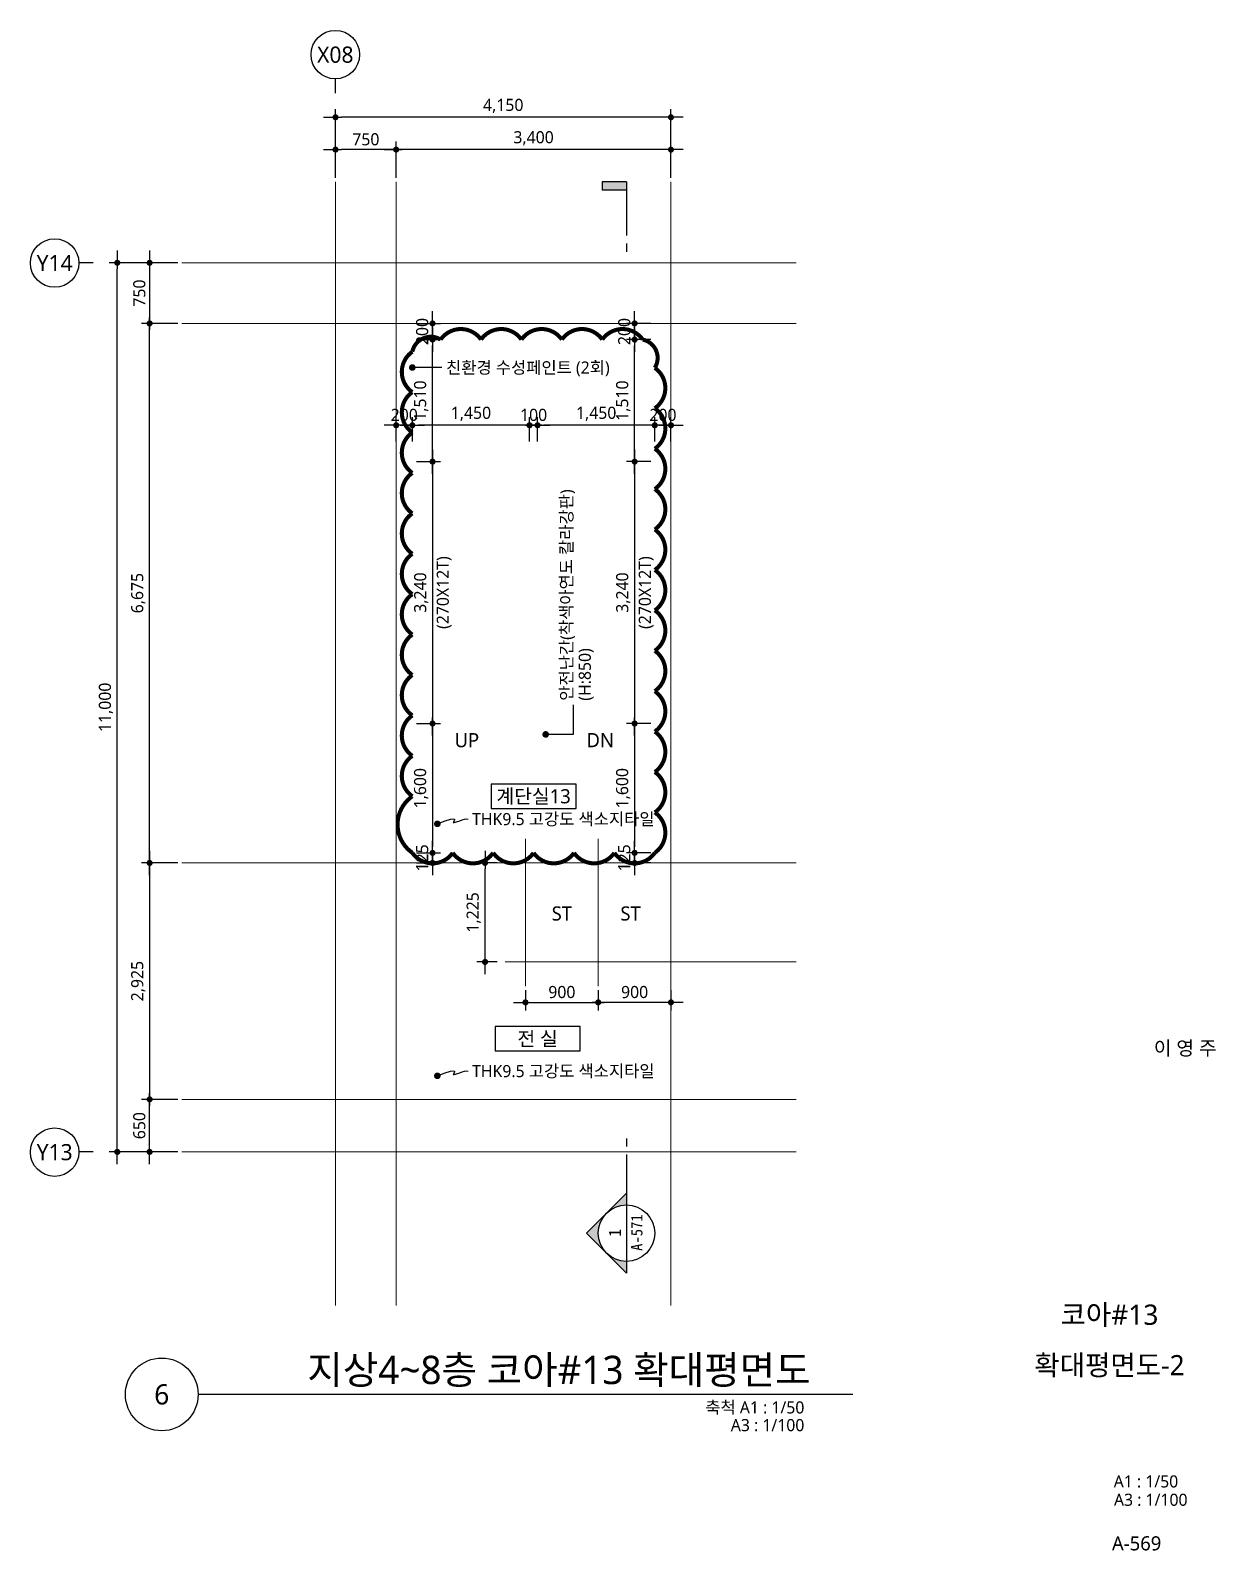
# Model space of a CAD drawing. Header units: millimetres. Extents: x 1467181 to 1720354, y 836037 to 895281.
# Drawn here: x 1532681 to 1547344, y 874037 to 892844 of the extents above; entities that cross this region are included whole.
import ezdxf
from ezdxf.enums import TextEntityAlignment as Align

# ---------------------------------------------------------------- set-up
doc = ezdxf.new("R2010")
doc.units = ezdxf.units.MM
doc.header["$MEASUREMENT"] = 0
doc.linetypes.add('CEN', pattern=[62, 60, -1, 0, -1])
doc.layers.get('0').update_dxf_attribs({"linetype": 'CONTINUOUS'})
for name, color, linetype, lineweight in [('A-AXIS-BUBL', 7, 'CONTINUOUS', 25), ('A-BORD-TEXT', 3, 'CONTINUOUS', 25), ('A-CNTL', 1, 'CEN', 15), ('A-DIMS', 7, 'CONTINUOUS', 25), ('A-MKXS-LEAD', 7, 'CONTINUOUS', 25), ('A-MKXS-MAK1', 3, 'CONTINUOUS', 25), ('A-MKXS-TEXT1', 3, 'CONTINUOUS', 25), ('A-MKXS-TEXT2', 7, 'CONTINUOUS', 25), ('A-MKXX-NAME', 3, 'CONTINUOUS', 25), ('A-MKXX-SYMB', 7, 'CONTINUOUS', 25), ('A-XXXX-SYMB', 7, 'CONTINUOUS', 25), ('A-XXXX-TXT1', 3, 'CONTINUOUS', 25), ('A-XXXX-TXT2', 3, 'CONTINUOUS', 25), ('REV-202205', 20, 'CONTINUOUS', 25)]:
    doc.layers.add(name, color=color, linetype=linetype, lineweight=lineweight)
doc.styles.add('HY울릉도L', font='')
doc.styles.add('돋움체', font='')
doc.styles.add('맑은고딕', font='malgun.ttf')
doc.styles.get('HY울릉도L').set_extended_font_data('HYwulM')
doc.styles.get('돋움체').set_extended_font_data('DotumChe')
doc.dimstyles.new('CDIM', dxfattribs={"dimtxt": 3, "dimasz": 1.5, "dimexe": 2, "dimexo": 1, "dimgap": 1, "dimtad": 1, "dimdec": 0, "dimrnd": 0.5, "dimzin": 0, "dimdsep": 32, "dimlunit": 6, "dimtxsty": 'HY울릉도L', "dimblk1": '_CIDOT', "dimblk2": '_CIDOT', "dimsah": 1, "dimcen": 5.5, "dimclrd": 2, "dimclre": 2, "dimclrt": 7, "dimadec": 0, "dimazin": 0, "dimtfac": 1, "dimtdec": 0, "dimtix": 1, "dimtmove": 2, "dimatfit": 1, "dimldrblk": '_CIDOT', "dimfxl": 1, "dimtolj": 1, "dimtzin": 0, "dimlwd": -1, "dimarcsym": 0})

# ---------------------------------------------------------------- blocks, each defined once
blk = doc.blocks.new('_CIDOT')
at = {"color": 0, "linetype": 'ByBlock'}
blk.add_line((2, 0), (-1, 0), dxfattribs=at)
at = {"color": 0, "linetype": 'ByBlock', "const_width": 0.5}
blk.add_lwpolyline([(-0.25, 0, 1), (0.25, 0, 1)], format="xyb", close=True, dxfattribs=at)
blk = doc.blocks.new('*D129')
at = {"layer": 'A-DIMS', "lineweight": -2, "transparency": 16777216}
for p, q in [((750, 12050), (750, 12500)), ((4150, 12050), (4150, 12500))]:
    blk.add_line(p, q, dxfattribs=at)
at = {"layer": 'A-DIMS', "transparency": 16777216}
blk.add_line((4075, 12400), (825, 12400), dxfattribs=at)
at = {"layer": 'A-DIMS', "transparency": 16777216, "xscale": 75, "yscale": 75, "zscale": 75, "rotation": 180}
blk.add_blockref('_CIDOT', (750, 12400), dxfattribs=at)
at = {"layer": 'A-DIMS', "transparency": 16777216, "xscale": 75, "yscale": 75, "zscale": 75}
blk.add_blockref('_CIDOT', (4150, 12400), dxfattribs=at)
at = {"layer": 'A-DIMS', "color": 3, "transparency": 16777216, "insert": (2450, 12540), "char_height": 150, "attachment_point": 5, "style": '맑은고딕'}
blk.add_mtext('\\A1;3,400', dxfattribs=at)
blk = doc.blocks.new('*D130')
at = {"layer": 'A-DIMS', "lineweight": -2, "transparency": 16777216}
for p, q in [((-1950, 10250), (-2400, 10250)), ((-1950, 3575), (-2400, 3575))]:
    blk.add_line(p, q, dxfattribs=at)
at = {"layer": 'A-DIMS', "transparency": 16777216}
blk.add_line((-2300, 3650), (-2300, 10175), dxfattribs=at)
at = {"layer": 'A-DIMS', "transparency": 16777216, "xscale": 75, "yscale": 75, "zscale": 75}
for p, rotation in [((-2300, 10250), 90), ((-2300, 3575), 270)]:
    blk.add_blockref('_CIDOT', p, dxfattribs=dict(at, rotation=rotation))
at = {"layer": 'A-DIMS', "color": 3, "transparency": 16777216, "insert": (-2440, 6913), "char_height": 150, "attachment_point": 5, "rotation": 90, "style": '맑은고딕'}
blk.add_mtext('\\A1;6,675', dxfattribs=at)
blk = doc.blocks.new('*D131')
at = {"layer": 'A-DIMS', "lineweight": -2, "transparency": 16777216}
for p, q in [((0, 12050), (0, 12500)), ((750, 12050), (750, 12500))]:
    blk.add_line(p, q, dxfattribs=at)
at = {"layer": 'A-DIMS', "transparency": 16777216}
blk.add_line((675, 12400), (75, 12400), dxfattribs=at)
at = {"layer": 'A-DIMS', "transparency": 16777216, "xscale": 75, "yscale": 75, "zscale": 75, "rotation": 180}
blk.add_blockref('_CIDOT', (0, 12400), dxfattribs=at)
at = {"layer": 'A-DIMS', "transparency": 16777216, "xscale": 75, "yscale": 75, "zscale": 75}
blk.add_blockref('_CIDOT', (750, 12400), dxfattribs=at)
at = {"layer": 'A-DIMS', "color": 3, "transparency": 16777216, "insert": (375, 12527), "char_height": 150, "attachment_point": 5, "style": '맑은고딕'}
blk.add_mtext('\\A1;750', dxfattribs=at)
blk = doc.blocks.new('*D132')
at = {"layer": 'A-DIMS', "lineweight": -2, "transparency": 16777216}
for p, q in [((0, 12050), (0, 12900)), ((4150, 12050), (4150, 12900))]:
    blk.add_line(p, q, dxfattribs=at)
at = {"layer": 'A-DIMS', "transparency": 16777216}
blk.add_line((4075, 12800), (75, 12800), dxfattribs=at)
at = {"layer": 'A-DIMS', "transparency": 16777216, "xscale": 75, "yscale": 75, "zscale": 75, "rotation": 180}
blk.add_blockref('_CIDOT', (0, 12800), dxfattribs=at)
at = {"layer": 'A-DIMS', "transparency": 16777216, "xscale": 75, "yscale": 75, "zscale": 75}
blk.add_blockref('_CIDOT', (4150, 12800), dxfattribs=at)
at = {"layer": 'A-DIMS', "color": 3, "transparency": 16777216, "insert": (2075, 12940), "char_height": 150, "attachment_point": 5, "style": '맑은고딕'}
blk.add_mtext('\\A1;4,150', dxfattribs=at)
blk = doc.blocks.new('*D133')
at = {"layer": 'A-DIMS', "lineweight": -2, "transparency": 16777216}
for p, q in [((-1950, 11000), (-2800, 11000)), ((-1950, 0), (-2800, 0))]:
    blk.add_line(p, q, dxfattribs=at)
at = {"layer": 'A-DIMS', "transparency": 16777216}
blk.add_line((-2700, 75), (-2700, 10925), dxfattribs=at)
at = {"layer": 'A-DIMS', "transparency": 16777216, "xscale": 75, "yscale": 75, "zscale": 75}
for p, rotation in [((-2700, 11000), 90), ((-2700, 0), 270)]:
    blk.add_blockref('_CIDOT', p, dxfattribs=dict(at, rotation=rotation))
at = {"layer": 'A-DIMS', "color": 3, "transparency": 16777216, "insert": (-2840, 5500), "char_height": 150, "attachment_point": 5, "rotation": 90, "style": '맑은고딕'}
blk.add_mtext('\\A1;11,000', dxfattribs=at)
blk = doc.blocks.new('*D134')
at = {"layer": 'A-DIMS', "lineweight": -2, "transparency": 16777216}
for p, q in [((-1950, 11000), (-2400, 11000)), ((-1950, 10250), (-2400, 10250))]:
    blk.add_line(p, q, dxfattribs=at)
at = {"layer": 'A-DIMS', "transparency": 16777216}
blk.add_line((-2300, 10925), (-2300, 10325), dxfattribs=at)
at = {"layer": 'A-DIMS', "transparency": 16777216, "xscale": 75, "yscale": 75, "zscale": 75}
for p, rotation in [((-2300, 11000), 90), ((-2300, 10250), 270)]:
    blk.add_blockref('_CIDOT', p, dxfattribs=dict(at, rotation=rotation))
at = {"layer": 'A-DIMS', "color": 3, "transparency": 16777216, "insert": (-2427, 10625), "char_height": 150, "attachment_point": 5, "rotation": 90, "style": '맑은고딕'}
blk.add_mtext('\\A1;750', dxfattribs=at)
blk = doc.blocks.new('*D135')
at = {"layer": 'A-DIMS', "lineweight": -2, "transparency": 16777216}
for p, q in [((-1950, 3575), (-2400, 3575)), ((-1950, 650), (-2400, 650))]:
    blk.add_line(p, q, dxfattribs=at)
at = {"layer": 'A-DIMS', "transparency": 16777216}
blk.add_line((-2300, 3500), (-2300, 725), dxfattribs=at)
at = {"layer": 'A-DIMS', "transparency": 16777216, "xscale": 75, "yscale": 75, "zscale": 75}
for p, rotation in [((-2300, 3575), 90), ((-2300, 650), 270)]:
    blk.add_blockref('_CIDOT', p, dxfattribs=dict(at, rotation=rotation))
at = {"layer": 'A-DIMS', "color": 3, "transparency": 16777216, "insert": (-2440, 2113), "char_height": 150, "attachment_point": 5, "rotation": 90, "style": '맑은고딕'}
blk.add_mtext('\\A1;2,925', dxfattribs=at)
blk = doc.blocks.new('*D136')
at = {"layer": 'A-DIMS', "lineweight": -2, "transparency": 16777216}
for p, q in [((2350, 2000), (2350, 1750)), ((3250, 2000), (3250, 1750))]:
    blk.add_line(p, q, dxfattribs=at)
at = {"layer": 'A-DIMS', "transparency": 16777216}
blk.add_line((2425, 1850), (3175, 1850), dxfattribs=at)
at = {"layer": 'A-DIMS', "transparency": 16777216, "xscale": 75, "yscale": 75, "zscale": 75, "rotation": 180}
blk.add_blockref('_CIDOT', (2350, 1850), dxfattribs=at)
at = {"layer": 'A-DIMS', "transparency": 16777216, "xscale": 75, "yscale": 75, "zscale": 75}
blk.add_blockref('_CIDOT', (3250, 1850), dxfattribs=at)
at = {"layer": 'A-DIMS', "color": 3, "transparency": 16777216, "insert": (2800, 1977), "char_height": 150, "attachment_point": 5, "style": '맑은고딕'}
blk.add_mtext('\\A1;900', dxfattribs=at)
blk = doc.blocks.new('*D137')
at = {"layer": 'A-DIMS', "lineweight": -2, "transparency": 16777216}
for p, q in [((3250, 2000), (3250, 1750)), ((4150, 2000), (4150, 1750))]:
    blk.add_line(p, q, dxfattribs=at)
at = {"layer": 'A-DIMS', "transparency": 16777216}
blk.add_line((4075, 1850), (3325, 1850), dxfattribs=at)
at = {"layer": 'A-DIMS', "transparency": 16777216, "xscale": 75, "yscale": 75, "zscale": 75, "rotation": 180}
blk.add_blockref('_CIDOT', (3250, 1850), dxfattribs=at)
at = {"layer": 'A-DIMS', "transparency": 16777216, "xscale": 75, "yscale": 75, "zscale": 75}
blk.add_blockref('_CIDOT', (4150, 1850), dxfattribs=at)
at = {"layer": 'A-DIMS', "color": 3, "transparency": 16777216, "insert": (3700, 1977), "char_height": 150, "attachment_point": 5, "style": '맑은고딕'}
blk.add_mtext('\\A1;900', dxfattribs=at)
blk = doc.blocks.new('*D138')
at = {"layer": 'A-DIMS', "lineweight": -2, "transparency": 16777216}
for p, q in [((2000, 3575), (1750, 3575)), ((2000, 2350), (1750, 2350))]:
    blk.add_line(p, q, dxfattribs=at)
at = {"layer": 'A-DIMS', "transparency": 16777216}
blk.add_line((1850, 2425), (1850, 3500), dxfattribs=at)
at = {"layer": 'A-DIMS', "transparency": 16777216, "xscale": 75, "yscale": 75, "zscale": 75}
for p, rotation in [((1850, 3575), 90), ((1850, 2350), 270)]:
    blk.add_blockref('_CIDOT', p, dxfattribs=dict(at, rotation=rotation))
at = {"layer": 'A-DIMS', "color": 3, "transparency": 16777216, "insert": (1710, 2963), "char_height": 150, "attachment_point": 5, "rotation": 90, "style": '맑은고딕'}
blk.add_mtext('\\A1;1,225', dxfattribs=at)
blk = doc.blocks.new('*D139')
at = {"layer": 'A-DIMS', "lineweight": -2, "transparency": 16777216}
for p, q in [((-1950, 650), (-2400, 650)), ((-1950, 0), (-2400, 0))]:
    blk.add_line(p, q, dxfattribs=at)
at = {"layer": 'A-DIMS', "transparency": 16777216}
blk.add_line((-2300, 75), (-2300, 575), dxfattribs=at)
at = {"layer": 'A-DIMS', "transparency": 16777216, "xscale": 75, "yscale": 75, "zscale": 75}
for p, rotation in [((-2300, 650), 90), ((-2300, 0), 270)]:
    blk.add_blockref('_CIDOT', p, dxfattribs=dict(at, rotation=rotation))
at = {"layer": 'A-DIMS', "color": 3, "transparency": 16777216, "insert": (-2427, 325), "char_height": 150, "attachment_point": 5, "rotation": 90, "style": '맑은고딕'}
blk.add_mtext('\\A1;650', dxfattribs=at)
blk = doc.blocks.new('CORE 7- 단면')
at = {"layer": 'A-MKXS-MAK1'}
blk.add_hatch(color=256, dxfattribs=at).paths.add_polyline_path([(22637, 12898), (22637, 12998), (22937, 12998), (22937, 12898)])
h = blk.add_hatch(color=256, dxfattribs=at)
h.paths.add_polyline_path([(22442, -7), (22690, 241, 0.414214), (22690, -254)])
h.paths.add_polyline_path([(22690, 241), (22937, 488), (22937, 343, 0.198912)])
h.paths.add_polyline_path([(22690, -254, 0.198912), (22937, -357), (22937, -502)])
for p, q in [((22637, 12998), (22637, 12898)), ((22937, 12998), (22637, 12998)), ((22937, 12998), (22937, 12335)), ((22937, 12898), (22637, 12898)), ((22937, 12235), (22937, 12135)), ((22937, 1166), (22937, 1066)), ((22937, 966), (22937, -502)), ((22937, 488), (22442, -7)), ((22937, -502), (22442, -7))]:
    blk.add_line(p, q, dxfattribs=at)
blk.add_circle((22937, -7), 350, dxfattribs=at)
at = {"layer": 'A-MKXS-TEXT2', "style": '돋움체'}
for s, height, p in [('A-571', 140, (23065, 0)), ('1', 150, (22793, -2))]:
    blk.add_text(s, height=height, rotation=90, dxfattribs=at).set_placement(p, align=Align.MIDDLE)
blk = doc.blocks.new('*D190')
at = {"layer": 'A-DIMS', "lineweight": -2, "transparency": 16777216}
for p, q in [((1540356, 887509), (1540056, 887509)), ((1540356, 884269), (1540056, 884269))]:
    blk.add_line(p, q, dxfattribs=at)
at = {"layer": 'A-DIMS', "transparency": 16777216}
blk.add_line((1540156, 887434), (1540156, 884344), dxfattribs=at)
at = {"layer": 'A-DIMS', "transparency": 16777216, "xscale": 75, "yscale": 75, "zscale": 75}
for p, rotation in [((1540156, 887509), 90), ((1540156, 884269), 270)]:
    blk.add_blockref('_CIDOT', p, dxfattribs=dict(at, rotation=rotation))
at = {"layer": 'A-DIMS', "color": 3, "transparency": 16777216, "char_height": 150, "attachment_point": 5, "rotation": 90, "style": '맑은고딕'}
for s, insert in [('\\A1;(270X12T)', (1540299, 885889)), ('\\A1;3,240', (1540016, 885889))]:
    blk.add_mtext(s, dxfattribs=dict(at, insert=insert))
blk = doc.blocks.new('*D191')
at = {"layer": 'A-DIMS', "lineweight": -2, "transparency": 16777216}
for p, q in [((1540356, 889019), (1540056, 889019)), ((1540356, 887509), (1540056, 887509))]:
    blk.add_line(p, q, dxfattribs=at)
at = {"layer": 'A-DIMS', "transparency": 16777216}
blk.add_line((1540156, 887584), (1540156, 888944), dxfattribs=at)
at = {"layer": 'A-DIMS', "transparency": 16777216, "xscale": 75, "yscale": 75, "zscale": 75}
for p, rotation in [((1540156, 889019), 90), ((1540156, 887509), 270)]:
    blk.add_blockref('_CIDOT', p, dxfattribs=dict(at, rotation=rotation))
at = {"layer": 'A-DIMS', "color": 3, "transparency": 16777216, "insert": (1540015, 888264), "char_height": 150, "attachment_point": 5, "rotation": 90, "style": '맑은고딕'}
blk.add_mtext('\\A1;1,510', dxfattribs=at)
blk = doc.blocks.new('*D192')
at = {"layer": 'A-DIMS', "lineweight": -2, "transparency": 16777216}
for p, q in [((1540356, 884269), (1540056, 884269)), ((1540356, 882669), (1540056, 882669))]:
    blk.add_line(p, q, dxfattribs=at)
at = {"layer": 'A-DIMS', "transparency": 16777216}
blk.add_line((1540156, 884194), (1540156, 882744), dxfattribs=at)
at = {"layer": 'A-DIMS', "transparency": 16777216, "xscale": 75, "yscale": 75, "zscale": 75}
for p, rotation in [((1540156, 884269), 90), ((1540156, 882669), 270)]:
    blk.add_blockref('_CIDOT', p, dxfattribs=dict(at, rotation=rotation))
at = {"layer": 'A-DIMS', "color": 3, "transparency": 16777216, "insert": (1540015, 883469), "char_height": 150, "attachment_point": 5, "rotation": 90, "style": '맑은고딕'}
blk.add_mtext('\\A1;1,600', dxfattribs=at)
blk = doc.blocks.new('*D193')
at = {"layer": 'A-DIMS', "lineweight": -2, "transparency": 16777216}
for p, q in [((1540356, 882669), (1540056, 882669)), ((1540356, 882544), (1540056, 882544))]:
    blk.add_line(p, q, dxfattribs=at)
at = {"layer": 'A-DIMS', "transparency": 16777216}
for p, q in [((1540156, 882744), (1540156, 882819)), ((1540156, 882669), (1540156, 882544)), ((1540156, 882469), (1540156, 882394))]:
    blk.add_line(p, q, dxfattribs=at)
at = {"layer": 'A-DIMS', "transparency": 16777216, "xscale": 75, "yscale": 75, "zscale": 75}
for p, rotation in [((1540156, 882669), 270), ((1540156, 882544), 90)]:
    blk.add_blockref('_CIDOT', p, dxfattribs=dict(at, rotation=rotation))
at = {"layer": 'A-DIMS', "color": 3, "transparency": 16777216, "insert": (1540028, 882607), "char_height": 150, "attachment_point": 5, "rotation": 90, "style": '맑은고딕'}
blk.add_mtext('\\A1;125', dxfattribs=at)
blk = doc.blocks.new('*D194')
at = {"layer": 'A-DIMS', "transparency": 16777216}
for p, q in [((1540156, 889294), (1540156, 889369)), ((1540156, 889019), (1540156, 889219)), ((1540156, 888944), (1540156, 888869))]:
    blk.add_line(p, q, dxfattribs=at)
at = {"layer": 'A-DIMS', "lineweight": -2, "transparency": 16777216}
for p, q in [((1540356, 889219), (1540056, 889219)), ((1540356, 889019), (1540056, 889019))]:
    blk.add_line(p, q, dxfattribs=at)
at = {"layer": 'A-DIMS', "transparency": 16777216, "xscale": 75, "yscale": 75, "zscale": 75}
for p, rotation in [((1540156, 889219), 270), ((1540156, 889019), 90)]:
    blk.add_blockref('_CIDOT', p, dxfattribs=dict(at, rotation=rotation))
at = {"layer": 'A-DIMS', "color": 3, "transparency": 16777216, "insert": (1540028, 889119), "char_height": 150, "attachment_point": 5, "rotation": 90, "style": '맑은고딕'}
blk.add_mtext('\\A1;200', dxfattribs=at)
blk = doc.blocks.new('*D195')
at = {"layer": 'A-DIMS', "lineweight": -2, "transparency": 16777216}
for p, q in [((1538955, 887759), (1538955, 888059)), ((1540405, 887759), (1540405, 888059))]:
    blk.add_line(p, q, dxfattribs=at)
at = {"layer": 'A-DIMS', "transparency": 16777216}
blk.add_line((1540330, 887959), (1539030, 887959), dxfattribs=at)
at = {"layer": 'A-DIMS', "transparency": 16777216, "xscale": 75, "yscale": 75, "zscale": 75, "rotation": 180}
blk.add_blockref('_CIDOT', (1538955, 887959), dxfattribs=at)
at = {"layer": 'A-DIMS', "transparency": 16777216, "xscale": 75, "yscale": 75, "zscale": 75}
blk.add_blockref('_CIDOT', (1540405, 887959), dxfattribs=at)
at = {"layer": 'A-DIMS', "color": 3, "transparency": 16777216, "insert": (1539680, 888100), "char_height": 150, "attachment_point": 5, "style": '맑은고딕'}
blk.add_mtext('\\A1;1,450', dxfattribs=at)
blk = doc.blocks.new('*D196')
at = {"layer": 'A-DIMS', "transparency": 16777216}
for p, q in [((1540331, 887959), (1540256, 887959)), ((1540606, 887959), (1540406, 887959)), ((1540681, 887959), (1540756, 887959))]:
    blk.add_line(p, q, dxfattribs=at)
at = {"layer": 'A-DIMS', "lineweight": -2, "transparency": 16777216}
for p, q in [((1540406, 887759), (1540406, 888059)), ((1540606, 887759), (1540606, 888059))]:
    blk.add_line(p, q, dxfattribs=at)
at = {"layer": 'A-DIMS', "transparency": 16777216, "xscale": 75, "yscale": 75, "zscale": 75}
blk.add_blockref('_CIDOT', (1540406, 887959), dxfattribs=at)
at = {"layer": 'A-DIMS', "transparency": 16777216, "xscale": 75, "yscale": 75, "zscale": 75, "rotation": 180}
blk.add_blockref('_CIDOT', (1540606, 887959), dxfattribs=at)
at = {"layer": 'A-DIMS', "color": 3, "transparency": 16777216, "insert": (1540506, 888087), "char_height": 150, "attachment_point": 5, "style": '맑은고딕'}
blk.add_mtext('\\A1;200', dxfattribs=at)
blk = doc.blocks.new('*D197')
at = {"layer": 'A-DIMS', "lineweight": -2, "transparency": 16777216}
for p, q in [((1537406, 887759), (1537406, 888059)), ((1538855, 887759), (1538855, 888059))]:
    blk.add_line(p, q, dxfattribs=at)
at = {"layer": 'A-DIMS', "transparency": 16777216}
blk.add_line((1538780, 887959), (1537481, 887959), dxfattribs=at)
at = {"layer": 'A-DIMS', "transparency": 16777216, "xscale": 75, "yscale": 75, "zscale": 75, "rotation": 180}
blk.add_blockref('_CIDOT', (1537406, 887959), dxfattribs=at)
at = {"layer": 'A-DIMS', "transparency": 16777216, "xscale": 75, "yscale": 75, "zscale": 75}
blk.add_blockref('_CIDOT', (1538855, 887959), dxfattribs=at)
at = {"layer": 'A-DIMS', "color": 3, "transparency": 16777216, "insert": (1538131, 888100), "char_height": 150, "attachment_point": 5, "style": '맑은고딕'}
blk.add_mtext('\\A1;1,450', dxfattribs=at)
blk = doc.blocks.new('*D198')
at = {"layer": 'A-DIMS', "transparency": 16777216}
for p, q in [((1538781, 887959), (1538706, 887959)), ((1538955, 887959), (1538856, 887959)), ((1539030, 887959), (1539105, 887959))]:
    blk.add_line(p, q, dxfattribs=at)
at = {"layer": 'A-DIMS', "lineweight": -2, "transparency": 16777216}
for p, q in [((1538856, 887759), (1538856, 888059)), ((1538955, 887759), (1538955, 888059))]:
    blk.add_line(p, q, dxfattribs=at)
at = {"layer": 'A-DIMS', "transparency": 16777216, "xscale": 75, "yscale": 75, "zscale": 75}
blk.add_blockref('_CIDOT', (1538856, 887959), dxfattribs=at)
at = {"layer": 'A-DIMS', "transparency": 16777216, "xscale": 75, "yscale": 75, "zscale": 75, "rotation": 180}
blk.add_blockref('_CIDOT', (1538955, 887959), dxfattribs=at)
at = {"layer": 'A-DIMS', "color": 3, "transparency": 16777216, "insert": (1538906, 888087), "char_height": 150, "attachment_point": 5, "style": '맑은고딕'}
blk.add_mtext('\\A1;100', dxfattribs=at)
blk = doc.blocks.new('*D199')
at = {"layer": 'A-DIMS', "transparency": 16777216}
for p, q in [((1537131, 887959), (1537056, 887959)), ((1537406, 887959), (1537206, 887959)), ((1537481, 887959), (1537556, 887959))]:
    blk.add_line(p, q, dxfattribs=at)
at = {"layer": 'A-DIMS', "lineweight": -2, "transparency": 16777216}
for p, q in [((1537206, 887759), (1537206, 888059)), ((1537406, 887759), (1537406, 888059))]:
    blk.add_line(p, q, dxfattribs=at)
at = {"layer": 'A-DIMS', "transparency": 16777216, "xscale": 75, "yscale": 75, "zscale": 75}
blk.add_blockref('_CIDOT', (1537206, 887959), dxfattribs=at)
at = {"layer": 'A-DIMS', "transparency": 16777216, "xscale": 75, "yscale": 75, "zscale": 75, "rotation": 180}
blk.add_blockref('_CIDOT', (1537406, 887959), dxfattribs=at)
at = {"layer": 'A-DIMS', "color": 3, "transparency": 16777216, "insert": (1537306, 888087), "char_height": 150, "attachment_point": 5, "style": '맑은고딕'}
blk.add_mtext('\\A1;200', dxfattribs=at)
blk = doc.blocks.new('*D200')
at = {"layer": 'A-DIMS', "lineweight": -2, "transparency": 16777216}
for p, q in [((1537456, 887509), (1537756, 887509)), ((1537456, 884269), (1537756, 884269))]:
    blk.add_line(p, q, dxfattribs=at)
at = {"layer": 'A-DIMS', "transparency": 16777216}
blk.add_line((1537656, 887434), (1537656, 884344), dxfattribs=at)
at = {"layer": 'A-DIMS', "transparency": 16777216, "xscale": 75, "yscale": 75, "zscale": 75}
for p, rotation in [((1537656, 887509), 90), ((1537656, 884269), 270)]:
    blk.add_blockref('_CIDOT', p, dxfattribs=dict(at, rotation=rotation))
at = {"layer": 'A-DIMS', "color": 3, "transparency": 16777216, "char_height": 150, "attachment_point": 5, "rotation": 90, "style": '맑은고딕'}
for s, insert in [('\\A1;(270X12T)', (1537799, 885889)), ('\\A1;3,240', (1537516, 885889))]:
    blk.add_mtext(s, dxfattribs=dict(at, insert=insert))
blk = doc.blocks.new('*D201')
at = {"layer": 'A-DIMS', "lineweight": -2, "transparency": 16777216}
for p, q in [((1537456, 889019), (1537756, 889019)), ((1537456, 887509), (1537756, 887509))]:
    blk.add_line(p, q, dxfattribs=at)
at = {"layer": 'A-DIMS', "transparency": 16777216}
blk.add_line((1537656, 887584), (1537656, 888944), dxfattribs=at)
at = {"layer": 'A-DIMS', "transparency": 16777216, "xscale": 75, "yscale": 75, "zscale": 75}
for p, rotation in [((1537656, 889019), 90), ((1537656, 887509), 270)]:
    blk.add_blockref('_CIDOT', p, dxfattribs=dict(at, rotation=rotation))
at = {"layer": 'A-DIMS', "color": 3, "transparency": 16777216, "insert": (1537515, 888264), "char_height": 150, "attachment_point": 5, "rotation": 90, "style": '맑은고딕'}
blk.add_mtext('\\A1;1,510', dxfattribs=at)
blk = doc.blocks.new('*D202')
at = {"layer": 'A-DIMS', "lineweight": -2, "transparency": 16777216}
for p, q in [((1537456, 884269), (1537756, 884269)), ((1537456, 882669), (1537756, 882669))]:
    blk.add_line(p, q, dxfattribs=at)
at = {"layer": 'A-DIMS', "transparency": 16777216}
blk.add_line((1537656, 884194), (1537656, 882744), dxfattribs=at)
at = {"layer": 'A-DIMS', "transparency": 16777216, "xscale": 75, "yscale": 75, "zscale": 75}
for p, rotation in [((1537656, 884269), 90), ((1537656, 882669), 270)]:
    blk.add_blockref('_CIDOT', p, dxfattribs=dict(at, rotation=rotation))
at = {"layer": 'A-DIMS', "color": 3, "transparency": 16777216, "insert": (1537515, 883469), "char_height": 150, "attachment_point": 5, "rotation": 90, "style": '맑은고딕'}
blk.add_mtext('\\A1;1,600', dxfattribs=at)
blk = doc.blocks.new('*D203')
at = {"layer": 'A-DIMS', "lineweight": -2, "transparency": 16777216}
for p, q in [((1537456, 882669), (1537756, 882669)), ((1537456, 882544), (1537756, 882544))]:
    blk.add_line(p, q, dxfattribs=at)
at = {"layer": 'A-DIMS', "transparency": 16777216}
for p, q in [((1537656, 882744), (1537656, 882819)), ((1537656, 882669), (1537656, 882544)), ((1537656, 882469), (1537656, 882394))]:
    blk.add_line(p, q, dxfattribs=at)
at = {"layer": 'A-DIMS', "transparency": 16777216, "xscale": 75, "yscale": 75, "zscale": 75}
for p, rotation in [((1537656, 882669), 270), ((1537656, 882544), 90)]:
    blk.add_blockref('_CIDOT', p, dxfattribs=dict(at, rotation=rotation))
at = {"layer": 'A-DIMS', "color": 3, "transparency": 16777216, "insert": (1537528, 882607), "char_height": 150, "attachment_point": 5, "rotation": 90, "style": '맑은고딕'}
blk.add_mtext('\\A1;125', dxfattribs=at)
blk = doc.blocks.new('*D204')
at = {"layer": 'A-DIMS', "transparency": 16777216}
for p, q in [((1537656, 889294), (1537656, 889369)), ((1537656, 889019), (1537656, 889219)), ((1537656, 888944), (1537656, 888869))]:
    blk.add_line(p, q, dxfattribs=at)
at = {"layer": 'A-DIMS', "lineweight": -2, "transparency": 16777216}
for p, q in [((1537456, 889219), (1537756, 889219)), ((1537456, 889019), (1537756, 889019))]:
    blk.add_line(p, q, dxfattribs=at)
at = {"layer": 'A-DIMS', "transparency": 16777216, "xscale": 75, "yscale": 75, "zscale": 75}
for p, rotation in [((1537656, 889219), 270), ((1537656, 889019), 90)]:
    blk.add_blockref('_CIDOT', p, dxfattribs=dict(at, rotation=rotation))
at = {"layer": 'A-DIMS', "color": 3, "transparency": 16777216, "insert": (1537528, 889119), "char_height": 150, "attachment_point": 5, "rotation": 90, "style": '맑은고딕'}
blk.add_mtext('\\A1;200', dxfattribs=at)
blk = doc.blocks.new('CORE7_GRID')
at = {"layer": 'A-AXIS-BUBL', "ltscale": 0.2}
for p, q in [((0, 13100), (0, 13275)), ((-3000, 11000), (-3175, 11000)), ((-3000, 0), (-3175, 0))]:
    blk.add_line(p, q, dxfattribs=at)
for centre in [(-2.9, 13575), (-3475, 10997.1), (-3475, -2.9)]:
    blk.add_circle(centre, 300, dxfattribs=at)
at = {"layer": 'A-CNTL'}
for p, q in [((0, -1900), (0, 12000)), ((750, -1900), (750, 12000)), ((4150, -1900), (4150, 12000)), ((-1900, 11000), (5700, 11000)), ((-1900, 10250), (5700, 10250)), ((2350, 2050), (2350, 3875)), ((3250, 2050), (3250, 3875)), ((-1900, 3575), (5700, 3575)), ((5700, 2350), (2100, 2350)), ((-1900, 650), (5700, 650)), ((-1900, 0), (5700, 0))]:
    blk.add_line(p, q, dxfattribs=at)
at = {"layer": 'A-XXXX-TXT2', "ltscale": 0.2, "style": '맑은고딕'}
for s, p in [('X08', (-2.9, 13575)), ('Y14', (-3475, 10997.1)), ('Y13', (-3475, -2.9))]:
    blk.add_text(s, height=200, dxfattribs=at).set_placement(p, align=Align.MIDDLE)
at = {"layer": 'A-DIMS'}
for base, p1, p2, angle, picture, middle in [((0, 12800), (4150, 12000), (0, 12000), 180, '*D132', (2075, 12940.5)), ((0, 12400), (750, 12000), (0, 12000), 180, '*D131', (375, 12527.5)), ((750, 12400), (4150, 12000), (750, 12000), 180, '*D129', (2450, 12540.1)), ((-2700, 11000), (-1900, 0), (-1900, 11000), 270, '*D133', (-2840.5, 5500)), ((-2300, 10250), (-1900, 11000), (-1900, 10250), 90, '*D134', (-2427.5, 10625)), ((-2300, 10250), (-1900, 3575), (-1900, 10250), 270, '*D130', (-2440.1, 6912.5)), ((-2300, 650), (-1900, 3575), (-1900, 650), 90, '*D135', (-2440.1, 2112.5)), ((1850, 3575), (2050, 2350), (2050, 3575), 90, '*D138', (1709.5, 2962.5)), ((3250, 1850), (4150, 2050), (3250, 2050), 180, '*D137', (3700, 1977.5)), ((-2300, 650), (-1900, 0), (-1900, 650), 270, '*D139', (-2427.5, 325))]:
    dim = blk.add_linear_dim(base=base, p1=p1, p2=p2, angle=angle, dimstyle='CDIM', override={"dimscale": 50, "dimtxsty": '맑은고딕', "dimclrd": 256, "dimclre": 256, "dimclrt": 3}, dxfattribs=at)
    dim.commit()
    dim.dimension.update_dxf_attribs({"geometry": picture, "text_midpoint": middle})
dim = blk.add_linear_dim(base=(3250, 1850), p1=(2350, 2050), p2=(3250, 2050), dimstyle='CDIM', override={"dimscale": 50, "dimtxsty": '맑은고딕', "dimclrd": 256, "dimclre": 256, "dimclrt": 3}, dxfattribs=at)
dim.commit()
dim.dimension.update_dxf_attribs({"geometry": '*D136', "text_midpoint": (2800, 1977.5)})

msp = doc.modelspace()

# ---------------------------------------------------------------- linework, layer by layer
at = {"layer": 'A-MKXS-LEAD', "const_width": 40}
for points in [[(1537385, 888675.5, 1), (1537426.5, 888671.3, 1)], [(1539057.8, 884113.6, -1), (1539053.7, 884155.1, -1)], [(1537694.6, 883030.1, 1), (1537736.1, 883025.9, 1)], [(1537694.6, 879912.3, 1), (1537736.1, 879908.2, 1)]]:
    msp.add_lwpolyline(points, format="xyb", close=True, dxfattribs=at)
at = {"layer": 'A-MKXS-LEAD'}
for points in [[(1537772.8, 888673.4), (1537405.7, 888673.4), (1537405.7, 888673.4)], [(1539395.1, 884501.4), (1539395.1, 884134.4), (1539055.8, 884134.4)], [(1537714.5, 883027.7), (1537812.3, 883064.5), (1537876, 883084.4), (1537912.2, 883090.9), (1537927.6, 883087.4), (1537928.8, 883077.5), (1537922.3, 883064.7), (1537914.7, 883052.5), (1537912.8, 883044.4), (1537921.4, 883043.1), (1537939.6, 883047.5), (1537964.4, 883055.7), (1537993.3, 883065.8), (1538023.5, 883075.9), (1538052.3, 883084.1), (1538077, 883088.4), (1538094.9, 883086.9)], [(1537714.5, 879909.9), (1537812.3, 879946.8), (1537876, 879966.7), (1537912.2, 879973.1), (1537927.6, 879969.7), (1537928.8, 879959.8), (1537922.3, 879947), (1537914.7, 879934.8), (1537912.8, 879926.7), (1537921.4, 879925.4), (1537939.6, 879929.8), (1537964.4, 879938), (1537993.3, 879948.1), (1538023.5, 879958.2), (1538052.3, 879966.3), (1538077, 879970.7), (1538094.9, 879969.2)]]:
    msp.add_lwpolyline(points, dxfattribs=at)
at = {"layer": 'A-MKXX-SYMB'}
for points in [[(1539430.8, 883519.4), (1538380.8, 883519.4), (1538380.8, 883219.4), (1539430.8, 883219.4)], [(1539480.7, 880519.4), (1538430.7, 880519.4), (1538430.7, 880219.4), (1539480.7, 880219.4)]]:
    msp.add_lwpolyline(points, close=True, dxfattribs=at)
at = {"layer": 'A-XXXX-SYMB'}
msp.add_line((1542855.7, 875969.4), (1534755.7, 875969.4), dxfattribs=at)
msp.add_circle((1534305.7, 875969.4), 450, dxfattribs=at)
at = {"layer": 'REV-202205', "const_width": 50}
msp.add_lwpolyline([(1537405.7, 882669.4, 0.5205671), (1537905.7, 882669.4, 0.5205671), (1538405.7, 882669.4, 0.5205671), (1538905.7, 882669.4, 0.5205671), (1539405.7, 882669.4, 0.5205671), (1539905.7, 882669.4, 0.5205671), (1540405.7, 882669.4, 0.5205671), (1540405.7, 883169.4, 0.5205671), (1540405.7, 883669.4, 0.5205671), (1540405.7, 884169.4, 0.5205671), (1540405.7, 884669.4, 0.5205671), (1540405.7, 885169.4, 0.5205671), (1540405.7, 885669.4, 0.5205671), (1540405.7, 886169.4, 0.5205671), (1540405.7, 886669.4, 0.5205671), (1540405.7, 887169.4, 0.5205671), (1540405.7, 887669.4, 0.5205671), (1540405.7, 888169.4, 0.5205671), (1540405.7, 888669.4, 0.5205671), (1540255.7, 889019.4, 0.5205671), (1539755.7, 889019.4, 0.5205671), (1539255.7, 889019.4, 0.5205671), (1538755.7, 889019.4, 0.5205671), (1538255.7, 889019.4, 0.5205671), (1537755.7, 889019.4, 0.5205671), (1537405.7, 888869.4, 0.5205671), (1537405.7, 888369.4, 0.5205671), (1537405.7, 887869.4, 0.5205671), (1537405.7, 887369.4, 0.5205671), (1537405.7, 886869.4, 0.5205671), (1537405.7, 886369.4, 0.5205671), (1537405.7, 885869.4, 0.5205671), (1537405.7, 885369.4, 0.5205671), (1537405.7, 884869.4, 0.5205671), (1537405.7, 884369.4, 0.5205671), (1537405.7, 883869.4, 0.5205671), (1537405.7, 883369.4, 0.5205671)], format="xyb", close=True, dxfattribs=at)

# ---------------------------------------------------------------- block references
at = {"layer": 'A-DIMS'}
for name, p in [('CORE7_GRID', (1536455.7, 878969.4)), ('CORE 7- 단면', (1517118.4, 877971))]:
    msp.add_blockref(name, p, dxfattribs=at)

# ---------------------------------------------------------------- texts
at = {"layer": 'A-BORD-TEXT', "style": '맑은고딕'}
for s, height, p in [('이 영 주', 175, (1547356.3, 880165.5)), ('A1 : 1/50', 150, (1546881.5, 874817.8)), ('A3 : 1/100', 150, (1546996.4, 874591)), ('A-569', 175, (1546671.7, 874039.2))]:
    msp.add_text(s, height=height, dxfattribs=at).set_placement(p, align=Align.RIGHT)
for s, p in [('코아#13', (1546030.7, 876955.6)), ('확대평면도-2', (1546030.7, 876330.6))]:
    msp.add_text(s, height=250, dxfattribs=at).set_placement(p, align=Align.MIDDLE_CENTER)
at = {"layer": 'A-MKXS-TEXT1', "style": '맑은고딕'}
for s, p in [('친환경 수성페인트 (2회)', (1537822.8, 888673.4)), ('THK9.5 고강도 색소지타일', (1538144.9, 883086.9)), ('THK9.5 고강도 색소지타일', (1538144.9, 879969.2))]:
    msp.add_text(s, height=150, dxfattribs=at).set_placement(p, align=Align.MIDDLE_LEFT)
for s, p in [('안전난간(착색아연도 칼라강판)', (1539311.7, 884551.4)), ('(H:850)', (1539539.2, 884551.4))]:
    msp.add_text(s, height=150, rotation=90, dxfattribs=at).set_placement(p, align=Align.MIDDLE_LEFT)
at = {"layer": 'A-MKXX-NAME', "style": '맑은고딕'}
for s, p in [('UP', (1538080.5, 884063.2)), ('DN', (1539730.5, 884063.2)), ('계단실13', (1538905.8, 883369.4)), ('ST', (1539255.7, 881919.4)), ('ST', (1540105.7, 881919.4)), ('전 실', (1538955.7, 880369.4))]:
    msp.add_text(s, height=175, dxfattribs=at).set_placement(p, align=Align.MIDDLE_CENTER)
at = {"layer": 'A-XXXX-TXT1', "style": '맑은고딕'}
msp.add_text('지상4~8층 코아#13 확대평면도', height=350, dxfattribs=at).set_placement((1542333.7, 875992), align=Align.BOTTOM_RIGHT)
msp.add_text('6', height=250, dxfattribs=at).set_placement((1534305.7, 875969.4), align=Align.MIDDLE)
for s, p in [('축척 A1 : 1/50', (1542255.9, 875883.2)), ('A3 : 1/100', (1542255.9, 875664.3))]:
    msp.add_text(s, height=150, dxfattribs=at).set_placement(p, align=Align.TOP_RIGHT)

# ---------------------------------------------------------------- dimensions: what is measured, and where the dimension line sits
at = {"layer": 'A-DIMS'}
for base, p1, p2, picture, middle in [((1537655.8, 889219.4), (1537405.7, 889019.4), (1537405.7, 889219.4), '*D204', (1537528.3, 889119.4)), ((1540155.7, 889219.4), (1540405.7, 889019.4), (1540405.7, 889219.4), '*D194', (1540028.2, 889119.4)), ((1537655.8, 889019.4), (1537405.7, 887509.4), (1537405.7, 889019.4), '*D201', (1537515.3, 888264.4)), ((1540155.7, 889019.4), (1540405.7, 887509.4), (1540405.7, 889019.4), '*D191', (1540015.3, 888264.4))]:
    dim = msp.add_linear_dim(base=base, p1=p1, p2=p2, angle=90, dimstyle='CDIM', override={"dimscale": 50, "dimtxsty": '맑은고딕', "dimclrd": 256, "dimclre": 256, "dimclrt": 3}, dxfattribs=at)
    dim.commit()
    dim.dimension.update_dxf_attribs({"geometry": picture, "text_midpoint": middle})
for base, p1, p2, picture, middle in [((1537205.7, 887959.4), (1537405.7, 887709.4), (1537205.7, 887709.4), '*D199', (1537305.7, 888086.9)), ((1537405.7, 887959.4), (1538855.5, 887709.4), (1537405.7, 887709.4), '*D197', (1538130.6, 888099.8)), ((1538855.7, 887959.4), (1538955.5, 887709.4), (1538855.7, 887709.4), '*D198', (1538905.6, 888087.3)), ((1538955.5, 887959.4), (1540405.5, 887709.4), (1538955.5, 887709.4), '*D195', (1539680.5, 888099.8)), ((1540405.7, 887959.4), (1540605.7, 887709.4), (1540405.7, 887709.4), '*D196', (1540505.7, 888086.9))]:
    dim = msp.add_linear_dim(base=base, p1=p1, p2=p2, dimstyle='CDIM', override={"dimscale": 50, "dimtxsty": '맑은고딕', "dimclrd": 256, "dimclre": 256, "dimclrt": 3}, dxfattribs=at)
    dim.commit()
    dim.dimension.update_dxf_attribs({"geometry": picture, "text_midpoint": middle})
for base, p1, p2, text, picture, middle in [((1537655.7, 884269.4), (1537405.7, 887509.4), (1537405.7, 884269.4), '<>\\X(270X12T)', '*D200', (1537655.7, 885889.4)), ((1540155.7, 884269.4), (1540405.7, 887509.4), (1540405.7, 884269.4), '<>\\X(270X12T)', '*D190', (1540155.7, 885889.4)), ((1537655.8, 882669.4), (1537405.7, 884269.4), (1537405.8, 882669.4), '<>\\X', '*D202', (1537655.8, 883469.4)), ((1540155.7, 882669.4), (1540405.7, 884269.4), (1540405.7, 882669.4), '<>\\X', '*D192', (1540155.7, 883469.4)), ((1537655.8, 882544.4), (1537405.8, 882669.4), (1537405.8, 882544.4), '<>\\X', '*D203', (1537655.8, 882606.9)), ((1540155.7, 882544.4), (1540405.7, 882669.4), (1540405.7, 882544.4), '<>\\X', '*D193', (1540155.7, 882606.9))]:
    dim = msp.add_linear_dim(base=base, p1=p1, p2=p2, angle=90, text=text, dimstyle='CDIM', override={"dimscale": 50, "dimtxsty": '맑은고딕', "dimclrd": 256, "dimclre": 256, "dimclrt": 3}, dxfattribs=at)
    dim.commit()
    dim.dimension.update_dxf_attribs({"geometry": picture, "text_midpoint": middle})

doc.saveas('drawing.dxf')
